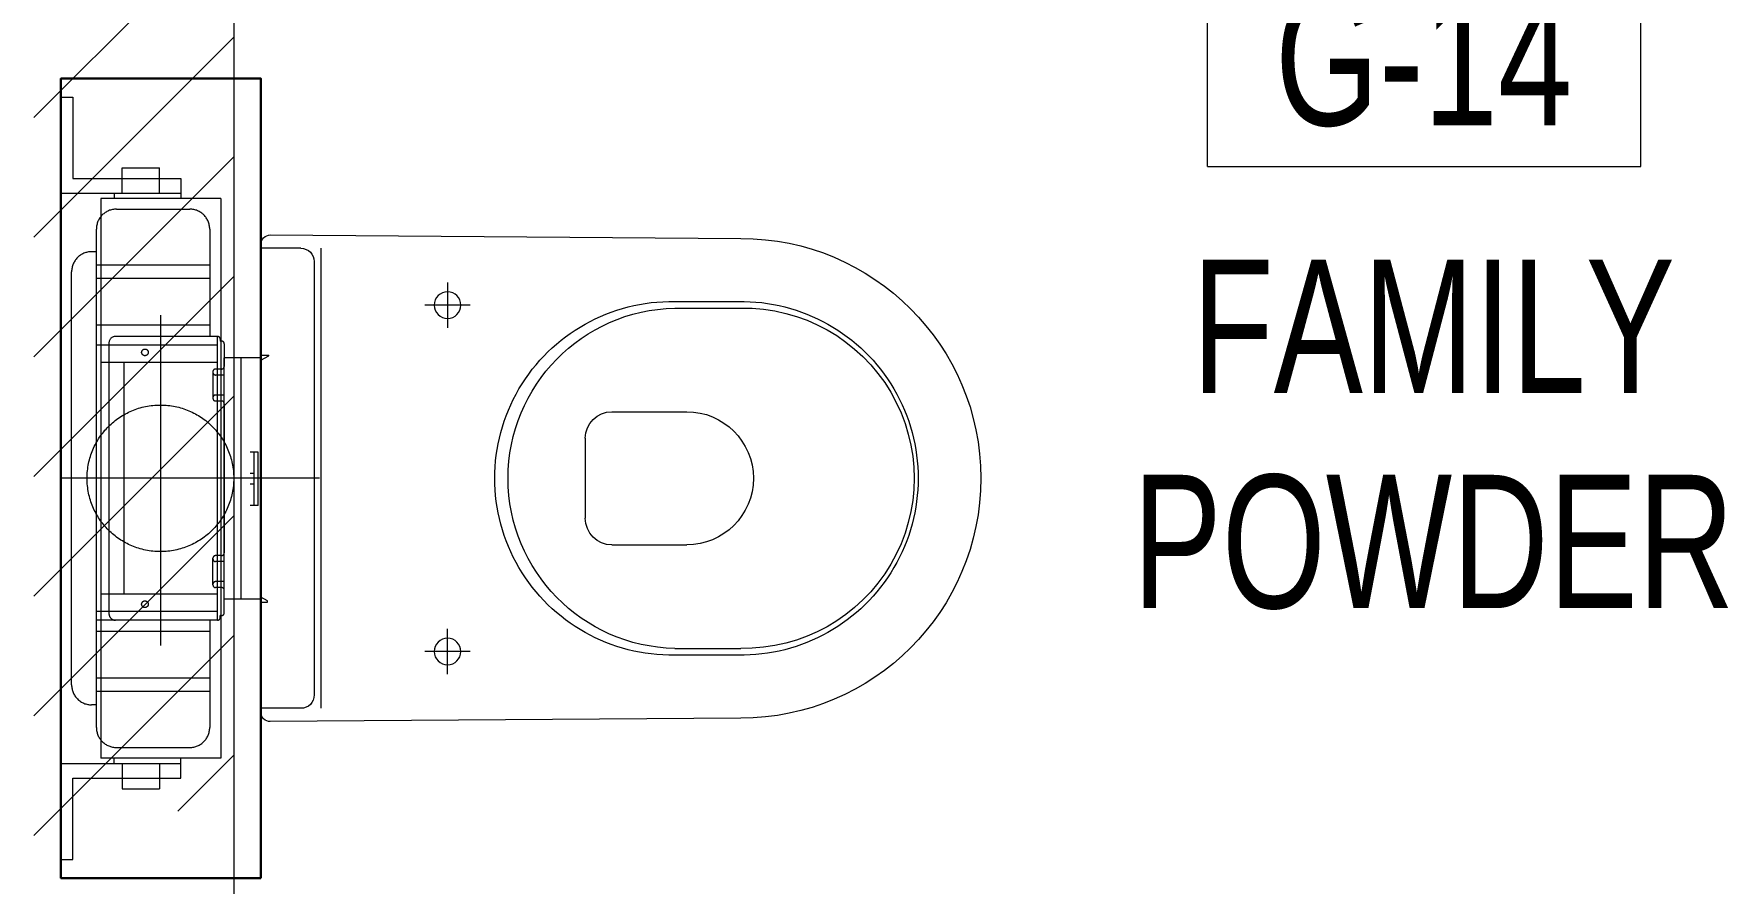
# Model space of a CAD drawing. Header units: millimetres. Extents: x -18512 to 101824, y -95768 to 52898.
# Drawn here: x 18388 to 19659, y -59551 to -58914 of the extents above; entities that cross this region are included whole.
import ezdxf

# ---------------------------------------------------------------- set-up
doc = ezdxf.new("R2010")
doc.units = ezdxf.units.MM
doc.header["$LTSCALE"] = 25
doc.linetypes.add('CENTER2', pattern=[28.575, 19.05, -3.175, 3.175, -3.175])
doc.linetypes.add('DASHED', pattern=[0.75, 0.5, -0.25])
doc.layers.get('0').update_dxf_attribs({"color": 254, "lineweight": 0})
for name, color, linetype, lineweight in [('3-block', 7, 'Continuous', 30), ('A-AREA-IDEN', 2, 'Continuous', 9), ('GEB-VERDECKT', 2, 'DASHED', 0), ('I-WALL', 2, 'Continuous', 9)]:
    doc.layers.add(name, color=color, linetype=linetype, lineweight=lineweight)
doc.layers.add('AR WALL HATCH', color=8, linetype='Continuous')
doc.styles.add('Arial Narrow_4', font='fi_9001f.ttf', dxfattribs={"width": 0.75, "height": 147.492401})

# ---------------------------------------------------------------- blocks, each defined once
blk = doc.blocks.new('M_NAGA Room Tag - Room Tag-1756429-GROUND FLOOR PLAN')
at = {"layer": 'A-AREA-IDEN'}
for p, q in [((-3.25, 1.75), (-3.25, -1.75)), ((-3.25, 1.75), (3.25, 1.75)), ((3.25, 1.75), (3.25, -1.75)), ((-3.25, -1.75), (3.25, -1.75))]:
    blk.add_line(p, q, dxfattribs=at)
blk = doc.blocks.new('concealed cistern')
at = {"layer": '3-block'}
blk.add_lwpolyline([(0.3, 0.15), (0.3, 0), (-0.3, 0), (-0.3, 0.15)], close=True, dxfattribs=at)
at = {"layer": 'GEB-VERDECKT', "color": 25}
for p, q in [((0, 0.194), (0, 0)), ((-0.0925, 0.15), (-0.0925, 0.1559)), ((-0.092, 0.1559), (-0.0925, 0.1559)), ((-0.0886, 0.15), (-0.092, 0.1559)), ((0.092, 0.155), (0.0891, 0.15)), ((0.093, 0.155), (0.092, 0.155)), ((0.093, 0.15), (0.093, 0.155)), ((-0.0905, 0.15), (-0.0905, 0.1225)), ((0.0891, 0.15), (-0.0886, 0.15)), ((-0.0197, 0.148), (-0.0197, 0.142)), ((0.0203, 0.148), (-0.0197, 0.148)), ((0.0203, 0.145), (-0.0197, 0.145)), ((-0.0037, 0.145), (-0.0037, 0.142)), ((0.0043, 0.145), (0.0043, 0.142)), ((0.0203, 0.148), (0.0203, 0.142)), ((0.0905, 0.1225), (0.0905, 0.15)), ((0.0905, 0.1353), (-0.0905, 0.1353)), ((-0.21, 0.12), (-0.21, 0.03)), ((-0.21, 0.12), (0.21, 0.12)), ((0.1065, 0.1175), (-0.1065, 0.1175)), ((-0.1065, 0.1175), (-0.1065, 0.041)), ((-0.1045, 0.1195), (-0.103, 0.1195)), ((-0.103, 0.1205), (-0.103, 0.1195)), ((-0.101, 0.1225), (-0.084, 0.1225)), ((-0.1, 0.1175), (-0.1, 0.0267)), ((0.0905, 0.1225), (-0.0905, 0.1225)), ((-0.087, 0.1175), (-0.087, 0.03)), ((-0.082, 0.1205), (-0.082, 0.116)), ((-0.0775, 0.1225), (-0.0775, 0.116)), ((-0.0625, 0.1225), (-0.0625, 0.116)), ((-0.058, 0.1205), (-0.058, 0.116)), ((-0.056, 0.1225), (0.056, 0.1225)), ((0.058, 0.1205), (0.058, 0.116)), ((0.0625, 0.1225), (0.0625, 0.116)), ((0.0775, 0.1225), (0.0775, 0.116)), ((0.082, 0.1205), (0.082, 0.116)), ((0.101, 0.1225), (0.084, 0.1225)), ((0.087, 0.1175), (0.087, 0.03)), ((0.1, 0.1175), (0.1, 0.03)), ((0.103, 0.1205), (0.103, 0.1195)), ((0.1045, 0.1195), (0.103, 0.1195)), ((0.1065, 0.1175), (0.1065, 0.0267)), ((0.21, 0.12), (0.21, 0.03)), ((-0.187, 0.1116), (-0.1065, 0.1116)), ((-0.16, 0.1116), (-0.16, 0.0267)), ((-0.15, 0.1116), (-0.15, 0.0267)), ((-0.115, 0.1116), (-0.115, 0.0267)), ((-0.08, 0.114), (-0.06, 0.114)), ((0.08, 0.114), (0.06, 0.114)), ((0.1065, 0.1116), (0.187, 0.1116)), ((0.115, 0.1116), (0.115, 0.0267)), ((0.15, 0.1116), (0.15, 0.0267)), ((0.16, 0.1116), (0.16, 0.0267)), ((-0.225, 0.09), (-0.21, 0.09)), ((-0.225, 0.044), (-0.225, 0.09)), ((-0.214, 0), (-0.214, 0.09)), ((-0.202, 0.0416), (-0.202, 0.0966)), ((0.202, 0.0416), (0.202, 0.0966)), ((0.225, 0.09), (0.21, 0.09)), ((0.214, 0), (0.214, 0.09)), ((0.225, 0.044), (0.225, 0.09)), ((-0.214, 0.074), (-0.233, 0.074)), ((-0.233, 0.046), (-0.233, 0.074)), ((-0.1223, 0.0746), (0.1255, 0.0746)), ((0.214, 0.074), (0.233, 0.074)), ((0.233, 0.046), (0.233, 0.074)), ((-0.214, 0.046), (-0.233, 0.046)), ((-0.225, 0.009), (-0.225, 0.046)), ((-0.214, 0.04), (-0.21, 0.04)), ((0.087, 0.0475), (-0.087, 0.0475)), ((0.214, 0.04), (0.21, 0.04)), ((0.214, 0.046), (0.233, 0.046)), ((0.225, 0.009), (0.225, 0.046)), ((-0.21, 0.03), (-0.1964, 0.03)), ((-0.1964, 0.03), (0.1964, 0.03)), ((0.187, 0.0267), (-0.187, 0.0267)), ((-0.17, 0.0267), (-0.17, 0.023)), ((-0.1015, 0.036), (0.1015, 0.036)), ((-0.1, 0.036), (-0.1, 0.0267)), ((0.1, 0.036), (0.1, 0.0267)), ((0.17, 0.0267), (0.17, 0.023)), ((0.1964, 0.03), (0.21, 0.03)), ((-0.286, 0), (-0.286, 0.009)), ((-0.286, 0.009), (-0.225, 0.009)), ((0.155, 0.008), (-0.155, 0.008)), ((0.286, 0.009), (0.225, 0.009)), ((0.286, 0), (0.286, 0.009)), ((-0.286, 0), (-0.214, 0)), ((0.286, 0), (0.214, 0))]:
    blk.add_line(p, q, dxfattribs=at)
for centre, radius in [((0, 0.0746), 0.055), ((-0.0945, 0.063), 0.0025), ((0.0945, 0.063), 0.0025)]:
    blk.add_circle(centre, radius, dxfattribs=at)
for centre, radius, start, end in [((-0.1045, 0.1175), 0.002, 90, 180), ((-0.101, 0.1205), 0.002, 90, 180), ((-0.084, 0.1205), 0.002, 0, 90), ((-0.08, 0.116), 0.002, 180, 270), ((-0.0795, 0.116), 0.002, 270, 0), ((-0.0605, 0.116), 0.002, 180, 270), ((-0.06, 0.116), 0.002, 270, 0), ((-0.056, 0.1205), 0.002, 90, 180), ((0.056, 0.1205), 0.002, 0, 90), ((0.06, 0.116), 0.002, 180, 270), ((0.0605, 0.116), 0.002, 270, 0), ((0.0795, 0.116), 0.002, 180, 270), ((0.08, 0.116), 0.002, 270, 0), ((0.084, 0.1205), 0.002, 90, 180), ((0.101, 0.1205), 0.002, 0, 90), ((0.1045, 0.1175), 0.002, 0, 90), ((-0.187, 0.0966), 0.015, 90, 180), ((0.187, 0.0966), 0.015, 0, 90), ((-0.187, 0.0416), 0.015, 180, 270), ((-0.1015, 0.041), 0.005, 180, 270), ((0.1015, 0.041), 0.005, 270, 0), ((0.187, 0.0416), 0.015, 270, 0), ((-0.155, 0.023), 0.015, 180, 270), ((0.155, 0.023), 0.015, 270, 0)]:
    blk.add_arc(centre, radius, start, end, dxfattribs=at)
blk = doc.blocks.new('A$C1553114F')
for p, q in [((-45, 172.6), (-45, -172.6)), ((-30, 172.6), (0, 172.6)), ((-40, 162.6), (-40, -162.6)), ((-310.5, 127.6), (-360, 127.6)), ((-310.5, 132.6), (-358, 132.6)), ((-263.3, 50), (-319.4, 50)), ((-243.3, 30), (-243.3, -30)), ((-369.4, 0), (-369.4, 0)), ((-263.3, -50), (-319.4, -50)), ((-310.5, -127.6), (-360, -127.6)), ((-310.5, -132.6), (-358, -132.6)), ((-30, -172.6), (0, -172.6))]:
    blk.add_line(p, q)
at = {"color": 4, "linetype": 'CENTER2', "ltscale": 30}
for p, q in [((-140, 147), (-140, 113)), ((-157, 130), (-123, 130)), ((-140, -147), (-140, -113)), ((-157, -130), (-123, -130))]:
    blk.add_line(p, q, dxfattribs=at)
blk.add_lwpolyline([(0, 175.6, 0.41586), (-7, 182.6), (-360, 180, 1), (-360, -180), (-7, -182.6, 0.41586), (0, -175.6)], format="xyb", close=True)
for centre in [(-140, 130), (-140, -130)]:
    blk.add_circle(centre, 10)
for centre, radius, start, end in [((-30, 162.6), 10, 90, 180), ((-360.3, 0), 132.7, 88.9853, 271.0147), ((-362.3, 0), 127.7, 88.9459, 271.0541), ((-308.1, 0), 132.7, 268.9853, 91.0147), ((-313.1, 0), 127.7, 271.1929, 88.8071), ((-319.4, 0), 50, 90, 180), ((-263.3, 30), 20, 0, 90), ((-319.4, 0), 50, 180, 270), ((-263.3, -30), 20, 270, 0), ((-30, -162.6), 10, 180, 270)]:
    blk.add_arc(centre, radius, start, end)

msp = doc.modelspace()

# ---------------------------------------------------------------- hatches: boundary and pattern name
at = {"layer": 'AR WALL HATCH', "lineweight": 5, "ltscale": 25}
h = msp.add_hatch(dxfattribs=at)
h.set_pattern_fill('ANSI31', color=256, scale=20, style=0)
h.set_pattern_definition([(45, (15109.02, 35539.32), (-44.90128, 44.90128), [])])
h.paths.add_polyline_path([(18408.4, -59497.3), (18408.4, -59847.4), (18388.1, -59847.4), (18388.1, -57897.4), (18538.1, -57897.4), (18538.1, -59497.3)])

# ---------------------------------------------------------------- linework, layer by layer
at = {"layer": 'I-WALL'}
msp.add_line((18538.1, -58047.4), (18538.1, -59647.4), dxfattribs=at)

# ---------------------------------------------------------------- block references
at = {"color": 252, "lineweight": 9, "xscale": 1000.0125, "yscale": 1000.0125, "zscale": 1000.0125, "rotation": 269.9999999999999}
msp.add_blockref('concealed cistern', (18408.4, -59247.4), dxfattribs=at)
at = {"color": 252, "lineweight": 9, "extrusion": (0, 0, -1), "zscale": -1}
msp.add_blockref('A$C1553114F', (-18558.4, -59247.4), dxfattribs=at)
at = {"layer": 'A-AREA-IDEN', "lineweight": 18, "xscale": -49.99999999999998, "yscale": 49.99999999999998, "zscale": 49.99999999999998, "rotation": 180}
msp.add_blockref('M_NAGA Room Tag - Room Tag-1756429-GROUND FLOOR PLAN', (19431, -58926), dxfattribs=at)

# ---------------------------------------------------------------- texts
at = {"layer": 'A-AREA-IDEN', "lineweight": 18, "char_height": 100, "width": 747, "attachment_point": 8, "line_spacing_factor": 0.968573, "style": 'Arial Narrow_4'}
for s, insert in [('G-14', (19430.6, -58984)), ('FAMILY\\PPOWDER', (19438, -59346.2))]:
    msp.add_mtext(s, dxfattribs=dict(at, insert=insert))

doc.saveas('drawing.dxf')
